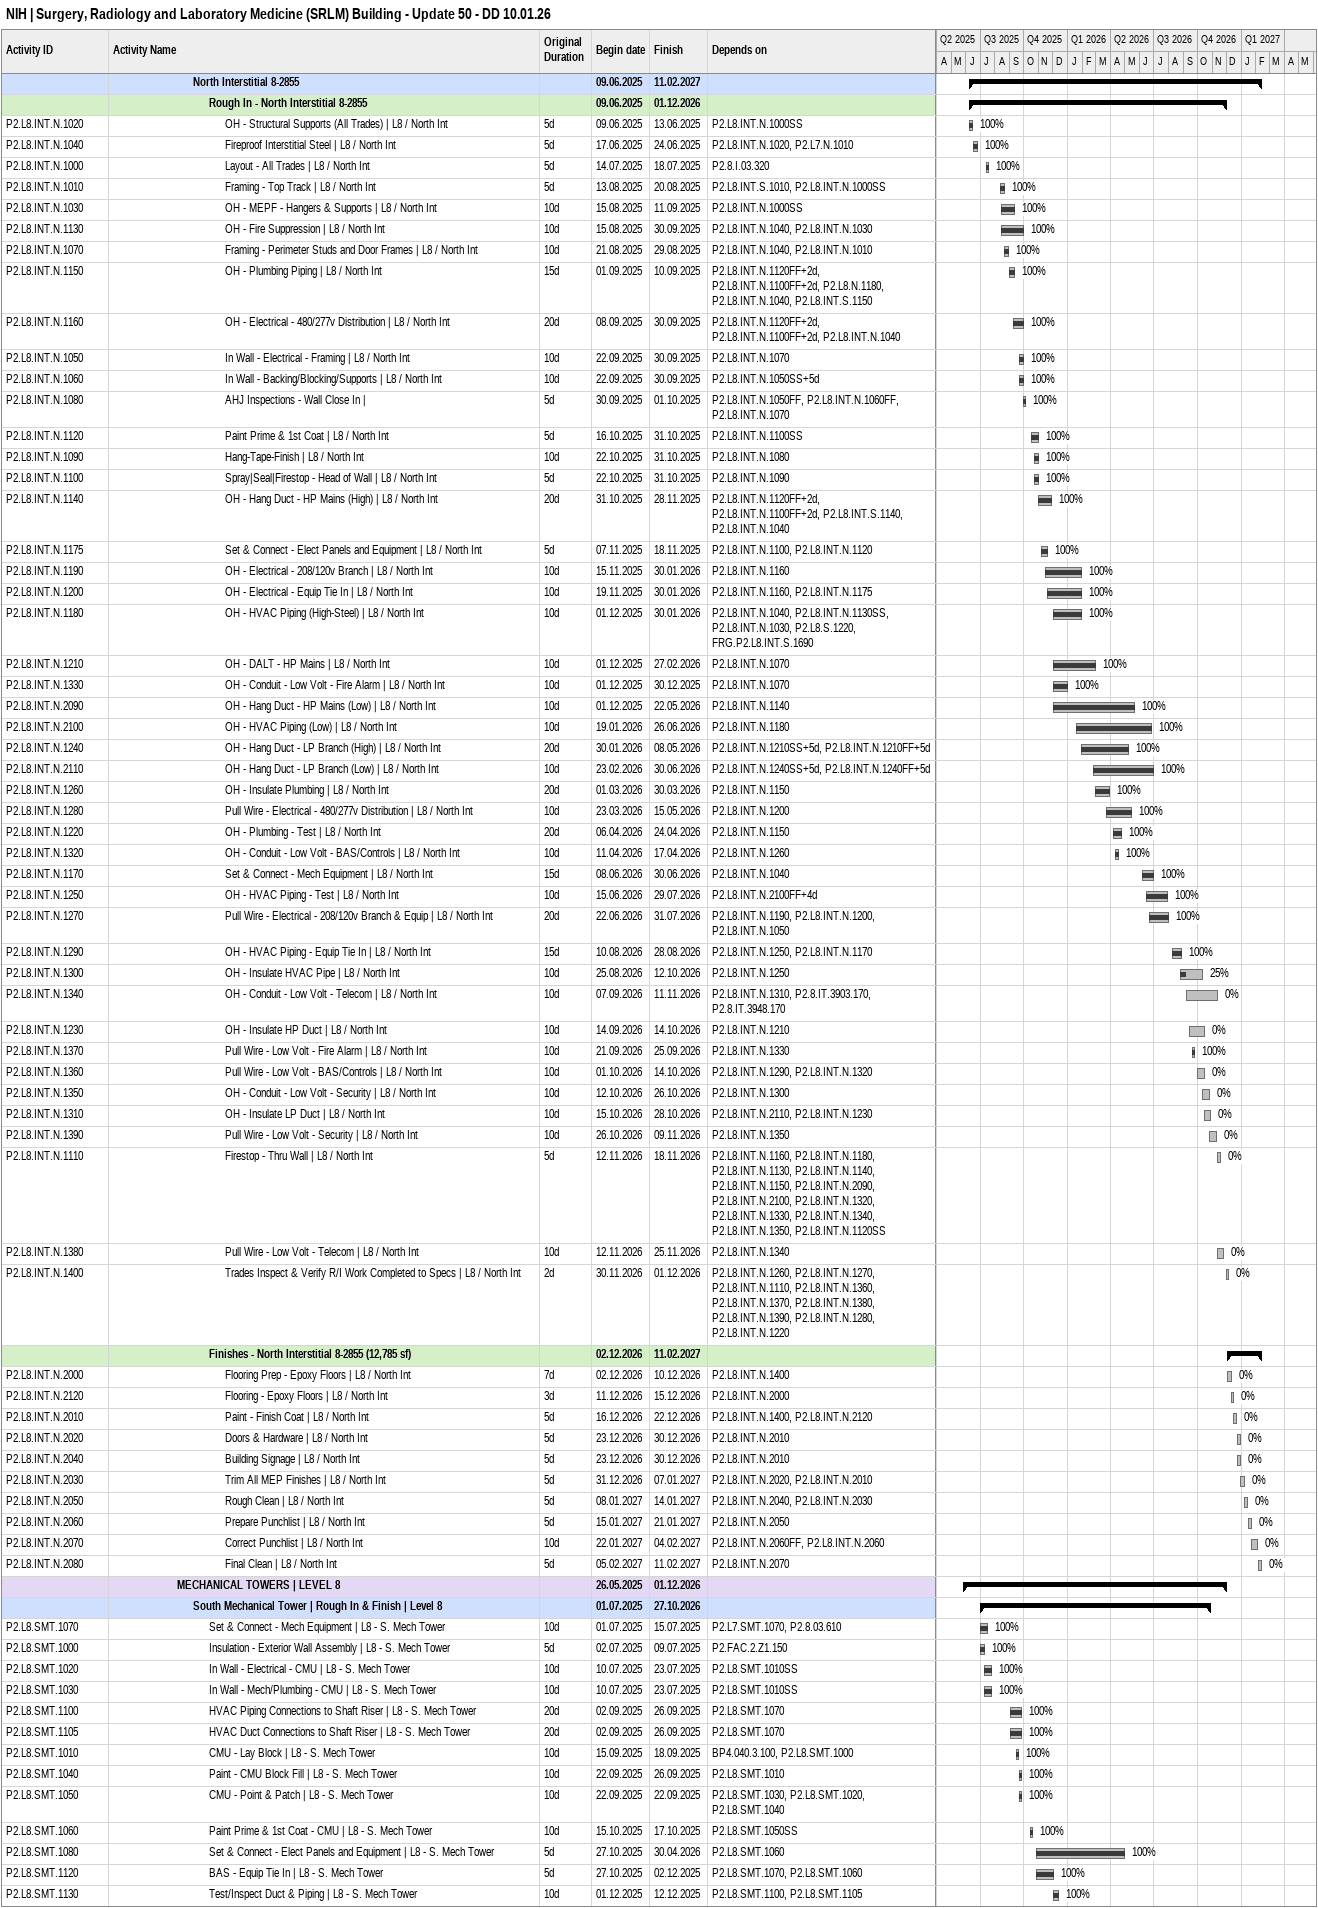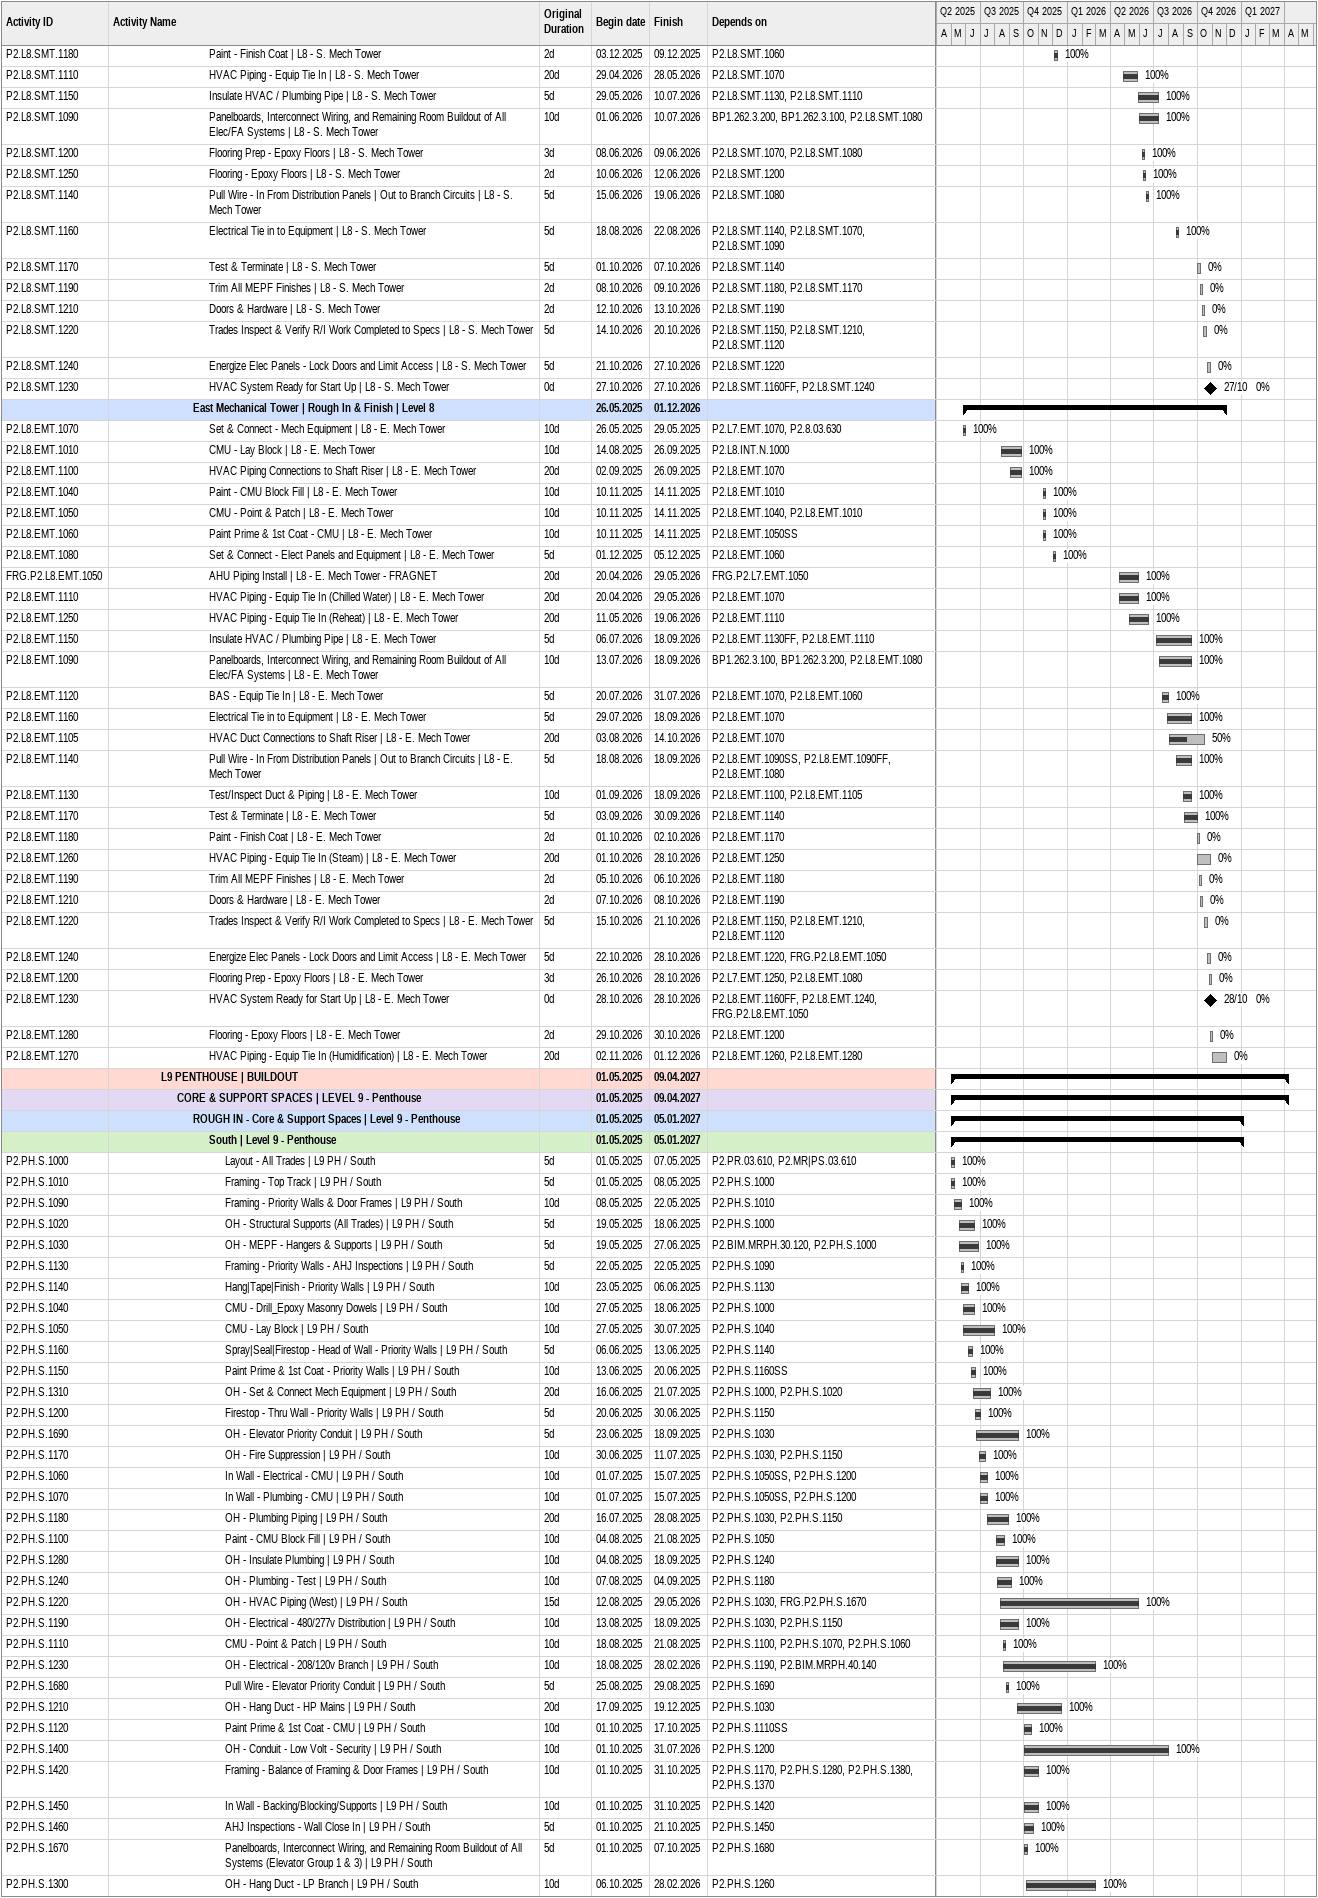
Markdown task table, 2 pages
NIH | Surgery, Radiology and Laboratory Medicine (SRLM) Building - Update 50 - DD 10.01.26

| ID | Level | Task | Original duration | Start | Finish | Predecessors | % complete |
|---|---|---|---|---|---|---|---|
|  | 6 | **North Interstitial 8-2855** |  | 2025-06-09 | 2027-02-11 |  |  |
|  | 7 | **Rough In - North Interstitial 8-2855** |  | 2025-06-09 | 2026-12-01 |  |  |
| P2.L8.INT.N.1020 | 8 | OH - Structural Supports (All Trades) \| L8 / North Int | 5d | 2025-06-09 | 2025-06-13 | P2.L8.INT.N.1000SS | 100 |
| P2.L8.INT.N.1040 | 8 | Fireproof Interstitial Steel \| L8 / North Int | 5d | 2025-06-17 | 2025-06-24 | P2.L8.INT.N.1020, P2.L7.N.1010 | 100 |
| P2.L8.INT.N.1000 | 8 | Layout - All Trades \| L8 / North Int | 5d | 2025-07-14 | 2025-07-18 | P2.8.I.03.320 | 100 |
| P2.L8.INT.N.1010 | 8 | Framing - Top Track \| L8 / North Int | 5d | 2025-08-13 | 2025-08-20 | P2.L8.INT.S.1010, P2.L8.INT.N.1000SS | 100 |
| P2.L8.INT.N.1030 | 8 | OH - MEPF - Hangers & Supports \| L8 / North Int | 10d | 2025-08-15 | 2025-09-11 | P2.L8.INT.N.1000SS | 100 |
| P2.L8.INT.N.1130 | 8 | OH - Fire Suppression \| L8 / North Int | 10d | 2025-08-15 | 2025-09-30 | P2.L8.INT.N.1040, P2.L8.INT.N.1030 | 100 |
| P2.L8.INT.N.1070 | 8 | Framing - Perimeter Studs and Door Frames \| L8 / North Int | 10d | 2025-08-21 | 2025-08-29 | P2.L8.INT.N.1040, P2.L8.INT.N.1010 | 100 |
| P2.L8.INT.N.1150 | 8 | OH - Plumbing Piping \| L8 / North Int | 15d | 2025-09-01 | 2025-09-10 | P2.L8.INT.N.1120FF+2d, P2.L8.INT.N.1100FF+2d, P2.L8.N.1180, P2.L8.INT.N.1040, P2.L8.INT.S.1150 | 100 |
| P2.L8.INT.N.1160 | 8 | OH - Electrical - 480/277v Distribution \| L8 / North Int | 20d | 2025-09-08 | 2025-09-30 | P2.L8.INT.N.1120FF+2d, P2.L8.INT.N.1100FF+2d, P2.L8.INT.N.1040 | 100 |
| P2.L8.INT.N.1050 | 8 | In Wall - Electrical - Framing \| L8 / North Int | 10d | 2025-09-22 | 2025-09-30 | P2.L8.INT.N.1070 | 100 |
| P2.L8.INT.N.1060 | 8 | In Wall - Backing/Blocking/Supports \| L8 / North Int | 10d | 2025-09-22 | 2025-09-30 | P2.L8.INT.N.1050SS+5d | 100 |
| P2.L8.INT.N.1080 | 8 | AHJ Inspections - Wall Close In \| | 5d | 2025-09-30 | 2025-10-01 | P2.L8.INT.N.1050FF, P2.L8.INT.N.1060FF, P2.L8.INT.N.1070 | 100 |
| P2.L8.INT.N.1120 | 8 | Paint Prime & 1st Coat \| L8 / North Int | 5d | 2025-10-16 | 2025-10-31 | P2.L8.INT.N.1100SS | 100 |
| P2.L8.INT.N.1090 | 8 | Hang-Tape-Finish \| L8 / North Int | 10d | 2025-10-22 | 2025-10-31 | P2.L8.INT.N.1080 | 100 |
| P2.L8.INT.N.1100 | 8 | Spray\|Seal\|Firestop - Head of Wall \| L8 / North Int | 5d | 2025-10-22 | 2025-10-31 | P2.L8.INT.N.1090 | 100 |
| P2.L8.INT.N.1140 | 8 | OH - Hang Duct - HP Mains (High) \| L8 / North Int | 20d | 2025-10-31 | 2025-11-28 | P2.L8.INT.N.1120FF+2d, P2.L8.INT.N.1100FF+2d, P2.L8.INT.S.1140, P2.L8.INT.N.1040 | 100 |
| P2.L8.INT.N.1175 | 8 | Set & Connect - Elect Panels and Equipment \| L8 / North Int | 5d | 2025-11-07 | 2025-11-18 | P2.L8.INT.N.1100, P2.L8.INT.N.1120 | 100 |
| P2.L8.INT.N.1190 | 8 | OH - Electrical - 208/120v Branch \| L8 / North Int | 10d | 2025-11-15 | 2026-01-30 | P2.L8.INT.N.1160 | 100 |
| P2.L8.INT.N.1200 | 8 | OH - Electrical - Equip Tie In \| L8 / North Int | 10d | 2025-11-19 | 2026-01-30 | P2.L8.INT.N.1160, P2.L8.INT.N.1175 | 100 |
| P2.L8.INT.N.1180 | 8 | OH - HVAC Piping (High-Steel) \| L8 / North Int | 10d | 2025-12-01 | 2026-01-30 | P2.L8.INT.N.1040, P2.L8.INT.N.1130SS, P2.L8.INT.N.1030, P2.L8.S.1220, FRG.P2.L8.INT.S.1690 | 100 |
| P2.L8.INT.N.1210 | 8 | OH - DALT - HP Mains \| L8 / North Int | 10d | 2025-12-01 | 2026-02-27 | P2.L8.INT.N.1070 | 100 |
| P2.L8.INT.N.1330 | 8 | OH - Conduit - Low Volt - Fire Alarm \| L8 / North Int | 10d | 2025-12-01 | 2025-12-30 | P2.L8.INT.N.1070 | 100 |
| P2.L8.INT.N.2090 | 8 | OH - Hang Duct - HP Mains (Low) \| L8 / North Int | 10d | 2025-12-01 | 2026-05-22 | P2.L8.INT.N.1140 | 100 |
| P2.L8.INT.N.2100 | 8 | OH - HVAC Piping (Low) \| L8 / North Int | 10d | 2026-01-19 | 2026-06-26 | P2.L8.INT.N.1180 | 100 |
| P2.L8.INT.N.1240 | 8 | OH - Hang Duct - LP Branch (High) \| L8 / North Int | 20d | 2026-01-30 | 2026-05-08 | P2.L8.INT.N.1210SS+5d, P2.L8.INT.N.1210FF+5d | 100 |
| P2.L8.INT.N.2110 | 8 | OH - Hang Duct - LP Branch (Low) \| L8 / North Int | 10d | 2026-02-23 | 2026-06-30 | P2.L8.INT.N.1240SS+5d, P2.L8.INT.N.1240FF+5d | 100 |
| P2.L8.INT.N.1260 | 8 | OH - Insulate Plumbing \| L8 / North Int | 20d | 2026-03-01 | 2026-03-30 | P2.L8.INT.N.1150 | 100 |
| P2.L8.INT.N.1280 | 8 | Pull Wire - Electrical - 480/277v Distribution \| L8 / North Int | 10d | 2026-03-23 | 2026-05-15 | P2.L8.INT.N.1200 | 100 |
| P2.L8.INT.N.1220 | 8 | OH - Plumbing - Test \| L8 / North Int | 20d | 2026-04-06 | 2026-04-24 | P2.L8.INT.N.1150 | 100 |
| P2.L8.INT.N.1320 | 8 | OH - Conduit - Low Volt - BAS/Controls \| L8 / North Int | 10d | 2026-04-11 | 2026-04-17 | P2.L8.INT.N.1260 | 100 |
| P2.L8.INT.N.1170 | 8 | Set & Connect - Mech Equipment \| L8 / North Int | 15d | 2026-06-08 | 2026-06-30 | P2.L8.INT.N.1040 | 100 |
| P2.L8.INT.N.1250 | 8 | OH - HVAC Piping - Test \| L8 / North Int | 10d | 2026-06-15 | 2026-07-29 | P2.L8.INT.N.2100FF+4d | 100 |
| P2.L8.INT.N.1270 | 8 | Pull Wire - Electrical - 208/120v Branch & Equip \| L8 / North Int | 20d | 2026-06-22 | 2026-07-31 | P2.L8.INT.N.1190, P2.L8.INT.N.1200, P2.L8.INT.N.1050 | 100 |
| P2.L8.INT.N.1290 | 8 | OH - HVAC Piping - Equip Tie In \| L8 / North Int | 15d | 2026-08-10 | 2026-08-28 | P2.L8.INT.N.1250, P2.L8.INT.N.1170 | 100 |
| P2.L8.INT.N.1300 | 8 | OH - Insulate HVAC Pipe \| L8 / North Int | 10d | 2026-08-25 | 2026-10-12 | P2.L8.INT.N.1250 | 25 |
| P2.L8.INT.N.1340 | 8 | OH - Conduit - Low Volt - Telecom \| L8 / North Int | 10d | 2026-09-07 | 2026-11-11 | P2.L8.INT.N.1310, P2.8.IT.3903.170, P2.8.IT.3948.170 | 0 |
| P2.L8.INT.N.1230 | 8 | OH - Insulate HP Duct \| L8 / North Int | 10d | 2026-09-14 | 2026-10-14 | P2.L8.INT.N.1210 | 0 |
| P2.L8.INT.N.1370 | 8 | Pull Wire - Low Volt - Fire Alarm \| L8 / North Int | 10d | 2026-09-21 | 2026-09-25 | P2.L8.INT.N.1330 | 100 |
| P2.L8.INT.N.1360 | 8 | Pull Wire - Low Volt - BAS/Controls \| L8 / North Int | 10d | 2026-10-01 | 2026-10-14 | P2.L8.INT.N.1290, P2.L8.INT.N.1320 | 0 |
| P2.L8.INT.N.1350 | 8 | OH - Conduit - Low Volt - Security \| L8 / North Int | 10d | 2026-10-12 | 2026-10-26 | P2.L8.INT.N.1300 | 0 |
| P2.L8.INT.N.1310 | 8 | OH - Insulate LP Duct \| L8 / North Int | 10d | 2026-10-15 | 2026-10-28 | P2.L8.INT.N.2110, P2.L8.INT.N.1230 | 0 |
| P2.L8.INT.N.1390 | 8 | Pull Wire - Low Volt - Security \| L8 / North Int | 10d | 2026-10-26 | 2026-11-09 | P2.L8.INT.N.1350 | 0 |
| P2.L8.INT.N.1110 | 8 | Firestop - Thru Wall \| L8 / North Int | 5d | 2026-11-12 | 2026-11-18 | P2.L8.INT.N.1160, P2.L8.INT.N.1180, P2.L8.INT.N.1130, P2.L8.INT.N.1140, P2.L8.INT.N.1150, P2.L8.INT.N.2090, P2.L8.INT.N.2100, P2.L8.INT.N.1320, P2.L8.INT.N.1330, P2.L8.INT.N.1340, P2.L8.INT.N.1350, P2.L8.INT.N.1120SS | 0 |
| P2.L8.INT.N.1380 | 8 | Pull Wire - Low Volt - Telecom \| L8 / North Int | 10d | 2026-11-12 | 2026-11-25 | P2.L8.INT.N.1340 | 0 |
| P2.L8.INT.N.1400 | 8 | Trades Inspect & Verify R/I Work Completed to Specs \| L8 / North Int | 2d | 2026-11-30 | 2026-12-01 | P2.L8.INT.N.1260, P2.L8.INT.N.1270, P2.L8.INT.N.1110, P2.L8.INT.N.1360, P2.L8.INT.N.1370, P2.L8.INT.N.1380, P2.L8.INT.N.1390, P2.L8.INT.N.1280, P2.L8.INT.N.1220 | 0 |
|  | 7 | **Finishes - North Interstitial 8-2855 (12,785 sf)** |  | 2026-12-02 | 2027-02-11 |  |  |
| P2.L8.INT.N.2000 | 8 | Flooring Prep - Epoxy Floors \| L8 / North Int | 7d | 2026-12-02 | 2026-12-10 | P2.L8.INT.N.1400 | 0 |
| P2.L8.INT.N.2120 | 8 | Flooring - Epoxy Floors \| L8 / North Int | 3d | 2026-12-11 | 2026-12-15 | P2.L8.INT.N.2000 | 0 |
| P2.L8.INT.N.2010 | 8 | Paint - Finish Coat \| L8 / North Int | 5d | 2026-12-16 | 2026-12-22 | P2.L8.INT.N.1400, P2.L8.INT.N.2120 | 0 |
| P2.L8.INT.N.2020 | 8 | Doors & Hardware \| L8 / North Int | 5d | 2026-12-23 | 2026-12-30 | P2.L8.INT.N.2010 | 0 |
| P2.L8.INT.N.2040 | 8 | Building Signage \| L8 / North Int | 5d | 2026-12-23 | 2026-12-30 | P2.L8.INT.N.2010 | 0 |
| P2.L8.INT.N.2030 | 8 | Trim All MEP Finishes \| L8 / North Int | 5d | 2026-12-31 | 2027-01-07 | P2.L8.INT.N.2020, P2.L8.INT.N.2010 | 0 |
| P2.L8.INT.N.2050 | 8 | Rough Clean \| L8 / North Int | 5d | 2027-01-08 | 2027-01-14 | P2.L8.INT.N.2040, P2.L8.INT.N.2030 | 0 |
| P2.L8.INT.N.2060 | 8 | Prepare Punchlist \| L8 / North Int | 5d | 2027-01-15 | 2027-01-21 | P2.L8.INT.N.2050 | 0 |
| P2.L8.INT.N.2070 | 8 | Correct Punchlist \| L8 / North Int | 10d | 2027-01-22 | 2027-02-04 | P2.L8.INT.N.2060FF, P2.L8.INT.N.2060 | 0 |
| P2.L8.INT.N.2080 | 8 | Final Clean \| L8 / North Int | 5d | 2027-02-05 | 2027-02-11 | P2.L8.INT.N.2070 | 0 |
|  | 5 | **MECHANICAL TOWERS \| LEVEL 8** |  | 2025-05-26 | 2026-12-01 |  |  |
|  | 6 | **South Mechanical Tower \| Rough In & Finish \| Level 8** |  | 2025-07-01 | 2026-10-27 |  |  |
| P2.L8.SMT.1070 | 7 | Set & Connect - Mech Equipment \| L8 - S. Mech Tower | 10d | 2025-07-01 | 2025-07-15 | P2.L7.SMT.1070, P2.8.03.610 | 100 |
| P2.L8.SMT.1000 | 7 | Insulation - Exterior Wall Assembly \| L8 - S. Mech Tower | 5d | 2025-07-02 | 2025-07-09 | P2.FAC.2.Z1.150 | 100 |
| P2.L8.SMT.1020 | 7 | In Wall - Electrical - CMU \| L8 - S. Mech Tower | 10d | 2025-07-10 | 2025-07-23 | P2.L8.SMT.1010SS | 100 |
| P2.L8.SMT.1030 | 7 | In Wall - Mech/Plumbing - CMU \| L8 - S. Mech Tower | 10d | 2025-07-10 | 2025-07-23 | P2.L8.SMT.1010SS | 100 |
| P2.L8.SMT.1100 | 7 | HVAC Piping Connections to Shaft Riser \| L8 - S. Mech Tower | 20d | 2025-09-02 | 2025-09-26 | P2.L8.SMT.1070 | 100 |
| P2.L8.SMT.1105 | 7 | HVAC Duct Connections to Shaft Riser \| L8 - S. Mech Tower | 20d | 2025-09-02 | 2025-09-26 | P2.L8.SMT.1070 | 100 |
| P2.L8.SMT.1010 | 7 | CMU - Lay Block \| L8 - S. Mech Tower | 10d | 2025-09-15 | 2025-09-18 | BP4.040.3.100, P2.L8.SMT.1000 | 100 |
| P2.L8.SMT.1040 | 7 | Paint - CMU Block Fill \| L8 - S. Mech Tower | 10d | 2025-09-22 | 2025-09-26 | P2.L8.SMT.1010 | 100 |
| P2.L8.SMT.1050 | 7 | CMU - Point & Patch \| L8 - S. Mech Tower | 10d | 2025-09-22 | 2025-09-22 | P2.L8.SMT.1030, P2.L8.SMT.1020, P2.L8.SMT.1040 | 100 |
| P2.L8.SMT.1060 | 7 | Paint Prime & 1st Coat - CMU \| L8 - S. Mech Tower | 10d | 2025-10-15 | 2025-10-17 | P2.L8.SMT.1050SS | 100 |
| P2.L8.SMT.1080 | 7 | Set & Connect - Elect Panels and Equipment \| L8 - S. Mech Tower | 5d | 2025-10-27 | 2026-04-30 | P2.L8.SMT.1060 | 100 |
| P2.L8.SMT.1120 | 7 | BAS - Equip Tie In \| L8 - S. Mech Tower | 5d | 2025-10-27 | 2025-12-02 | P2.L8.SMT.1070, P2.L8.SMT.1060 | 100 |
| P2.L8.SMT.1130 | 7 | Test/Inspect Duct & Piping \| L8 - S. Mech Tower | 10d | 2025-12-01 | 2025-12-12 | P2.L8.SMT.1100, P2.L8.SMT.1105 | 100 |
| P2.L8.SMT.1180 | 7 | Paint - Finish Coat \| L8 - S. Mech Tower | 2d | 2025-12-03 | 2025-12-09 | P2.L8.SMT.1060 | 100 |
| P2.L8.SMT.1110 | 7 | HVAC Piping - Equip Tie In \| L8 - S. Mech Tower | 20d | 2026-04-29 | 2026-05-28 | P2.L8.SMT.1070 | 100 |
| P2.L8.SMT.1150 | 7 | Insulate HVAC / Plumbing Pipe \| L8 - S. Mech Tower | 5d | 2026-05-29 | 2026-07-10 | P2.L8.SMT.1130, P2.L8.SMT.1110 | 100 |
| P2.L8.SMT.1090 | 7 | Panelboards, Interconnect Wiring, and Remaining Room Buildout of All Elec/FA Systems \| L8 - S. Mech Tower | 10d | 2026-06-01 | 2026-07-10 | BP1.262.3.200, BP1.262.3.100, P2.L8.SMT.1080 | 100 |
| P2.L8.SMT.1200 | 7 | Flooring Prep - Epoxy Floors \| L8 - S. Mech Tower | 3d | 2026-06-08 | 2026-06-09 | P2.L8.SMT.1070, P2.L8.SMT.1080 | 100 |
| P2.L8.SMT.1250 | 7 | Flooring - Epoxy Floors \| L8 - S. Mech Tower | 2d | 2026-06-10 | 2026-06-12 | P2.L8.SMT.1200 | 100 |
| P2.L8.SMT.1140 | 7 | Pull Wire - In From Distribution Panels \| Out to Branch Circuits \| L8 - S. Mech Tower | 5d | 2026-06-15 | 2026-06-19 | P2.L8.SMT.1080 | 100 |
| P2.L8.SMT.1160 | 7 | Electrical Tie in to Equipment \| L8 - S. Mech Tower | 5d | 2026-08-18 | 2026-08-22 | P2.L8.SMT.1140, P2.L8.SMT.1070, P2.L8.SMT.1090 | 100 |
| P2.L8.SMT.1170 | 7 | Test & Terminate \| L8 - S. Mech Tower | 5d | 2026-10-01 | 2026-10-07 | P2.L8.SMT.1140 | 0 |
| P2.L8.SMT.1190 | 7 | Trim All MEPF Finishes \| L8 - S. Mech Tower | 2d | 2026-10-08 | 2026-10-09 | P2.L8.SMT.1180, P2.L8.SMT.1170 | 0 |
| P2.L8.SMT.1210 | 7 | Doors & Hardware \| L8 - S. Mech Tower | 2d | 2026-10-12 | 2026-10-13 | P2.L8.SMT.1190 | 0 |
| P2.L8.SMT.1220 | 7 | Trades Inspect & Verify R/I Work Completed to Specs \| L8 - S. Mech Tower | 5d | 2026-10-14 | 2026-10-20 | P2.L8.SMT.1150, P2.L8.SMT.1210, P2.L8.SMT.1120 | 0 |
| P2.L8.SMT.1240 | 7 | Energize Elec Panels - Lock Doors and Limit Access \| L8 - S. Mech Tower | 5d | 2026-10-21 | 2026-10-27 | P2.L8.SMT.1220 | 0 |
| P2.L8.SMT.1230 | 7 | HVAC System Ready for Start Up \| L8 - S. Mech Tower | 0d | 2026-10-27 | 2026-10-27 | P2.L8.SMT.1160FF, P2.L8.SMT.1240 | 0 |
|  | 6 | **East Mechanical Tower \| Rough In & Finish \| Level 8** |  | 2025-05-26 | 2026-12-01 |  |  |
| P2.L8.EMT.1070 | 7 | Set & Connect - Mech Equipment \| L8 - E. Mech Tower | 10d | 2025-05-26 | 2025-05-29 | P2.L7.EMT.1070, P2.8.03.630 | 100 |
| P2.L8.EMT.1010 | 7 | CMU - Lay Block \| L8 - E. Mech Tower | 10d | 2025-08-14 | 2025-09-26 | P2.L8.INT.N.1000 | 100 |
| P2.L8.EMT.1100 | 7 | HVAC Piping Connections to Shaft Riser \| L8 - E. Mech Tower | 20d | 2025-09-02 | 2025-09-26 | P2.L8.EMT.1070 | 100 |
| P2.L8.EMT.1040 | 7 | Paint - CMU Block Fill \| L8 - E. Mech Tower | 10d | 2025-11-10 | 2025-11-14 | P2.L8.EMT.1010 | 100 |
| P2.L8.EMT.1050 | 7 | CMU - Point & Patch \| L8 - E. Mech Tower | 10d | 2025-11-10 | 2025-11-14 | P2.L8.EMT.1040, P2.L8.EMT.1010 | 100 |
| P2.L8.EMT.1060 | 7 | Paint Prime & 1st Coat - CMU \| L8 - E. Mech Tower | 10d | 2025-11-10 | 2025-11-14 | P2.L8.EMT.1050SS | 100 |
| P2.L8.EMT.1080 | 7 | Set & Connect - Elect Panels and Equipment \| L8 - E. Mech Tower | 5d | 2025-12-01 | 2025-12-05 | P2.L8.EMT.1060 | 100 |
| FRG.P2.L8.EMT.1050 | 7 | AHU Piping Install \| L8 - E. Mech Tower - FRAGNET | 20d | 2026-04-20 | 2026-05-29 | FRG.P2.L7.EMT.1050 | 100 |
| P2.L8.EMT.1110 | 7 | HVAC Piping - Equip Tie In (Chilled Water) \| L8 - E. Mech Tower | 20d | 2026-04-20 | 2026-05-29 | P2.L8.EMT.1070 | 100 |
| P2.L8.EMT.1250 | 7 | HVAC Piping - Equip Tie In (Reheat) \| L8 - E. Mech Tower | 20d | 2026-05-11 | 2026-06-19 | P2.L8.EMT.1110 | 100 |
| P2.L8.EMT.1150 | 7 | Insulate HVAC / Plumbing Pipe \| L8 - E. Mech Tower | 5d | 2026-07-06 | 2026-09-18 | P2.L8.EMT.1130FF, P2.L8.EMT.1110 | 100 |
| P2.L8.EMT.1090 | 7 | Panelboards, Interconnect Wiring, and Remaining Room Buildout of All Elec/FA Systems \| L8 - E. Mech Tower | 10d | 2026-07-13 | 2026-09-18 | BP1.262.3.100, BP1.262.3.200, P2.L8.EMT.1080 | 100 |
| P2.L8.EMT.1120 | 7 | BAS - Equip Tie In \| L8 - E. Mech Tower | 5d | 2026-07-20 | 2026-07-31 | P2.L8.EMT.1070, P2.L8.EMT.1060 | 100 |
| P2.L8.EMT.1160 | 7 | Electrical Tie in to Equipment \| L8 - E. Mech Tower | 5d | 2026-07-29 | 2026-09-18 | P2.L8.EMT.1070 | 100 |
| P2.L8.EMT.1105 | 7 | HVAC Duct Connections to Shaft Riser \| L8 - E. Mech Tower | 20d | 2026-08-03 | 2026-10-14 | P2.L8.EMT.1070 | 50 |
| P2.L8.EMT.1140 | 7 | Pull Wire - In From Distribution Panels \| Out to Branch Circuits \| L8 - E. Mech Tower | 5d | 2026-08-18 | 2026-09-18 | P2.L8.EMT.1090SS, P2.L8.EMT.1090FF, P2.L8.EMT.1080 | 100 |
| P2.L8.EMT.1130 | 7 | Test/Inspect Duct & Piping \| L8 - E. Mech Tower | 10d | 2026-09-01 | 2026-09-18 | P2.L8.EMT.1100, P2.L8.EMT.1105 | 100 |
| P2.L8.EMT.1170 | 7 | Test & Terminate \| L8 - E. Mech Tower | 5d | 2026-09-03 | 2026-09-30 | P2.L8.EMT.1140 | 100 |
| P2.L8.EMT.1180 | 7 | Paint - Finish Coat \| L8 - E. Mech Tower | 2d | 2026-10-01 | 2026-10-02 | P2.L8.EMT.1170 | 0 |
| P2.L8.EMT.1260 | 7 | HVAC Piping - Equip Tie In (Steam) \| L8 - E. Mech Tower | 20d | 2026-10-01 | 2026-10-28 | P2.L8.EMT.1250 | 0 |
| P2.L8.EMT.1190 | 7 | Trim All MEPF Finishes \| L8 - E. Mech Tower | 2d | 2026-10-05 | 2026-10-06 | P2.L8.EMT.1180 | 0 |
| P2.L8.EMT.1210 | 7 | Doors & Hardware \| L8 - E. Mech Tower | 2d | 2026-10-07 | 2026-10-08 | P2.L8.EMT.1190 | 0 |
| P2.L8.EMT.1220 | 7 | Trades Inspect & Verify R/I Work Completed to Specs \| L8 - E. Mech Tower | 5d | 2026-10-15 | 2026-10-21 | P2.L8.EMT.1150, P2.L8.EMT.1210, P2.L8.EMT.1120 | 0 |
| P2.L8.EMT.1240 | 7 | Energize Elec Panels - Lock Doors and Limit Access \| L8 - E. Mech Tower | 5d | 2026-10-22 | 2026-10-28 | P2.L8.EMT.1220, FRG.P2.L8.EMT.1050 | 0 |
| P2.L8.EMT.1200 | 7 | Flooring Prep - Epoxy Floors \| L8 - E. Mech Tower | 3d | 2026-10-26 | 2026-10-28 | P2.L7.EMT.1250, P2.L8.EMT.1080 | 0 |
| P2.L8.EMT.1230 | 7 | HVAC System Ready for Start Up \| L8 - E. Mech Tower | 0d | 2026-10-28 | 2026-10-28 | P2.L8.EMT.1160FF, P2.L8.EMT.1240, FRG.P2.L8.EMT.1050 | 0 |
| P2.L8.EMT.1280 | 7 | Flooring - Epoxy Floors \| L8 - E. Mech Tower | 2d | 2026-10-29 | 2026-10-30 | P2.L8.EMT.1200 | 0 |
| P2.L8.EMT.1270 | 7 | HVAC Piping - Equip Tie In (Humidification) \| L8 - E. Mech Tower | 20d | 2026-11-02 | 2026-12-01 | P2.L8.EMT.1260, P2.L8.EMT.1280 | 0 |
|  | 4 | **L9 PENTHOUSE \| BUILDOUT** |  | 2025-05-01 | 2027-04-09 |  |  |
|  | 5 | **CORE & SUPPORT SPACES \| LEVEL 9 - Penthouse** |  | 2025-05-01 | 2027-04-09 |  |  |
|  | 6 | **ROUGH IN - Core & Support Spaces \| Level 9 - Penthouse** |  | 2025-05-01 | 2027-01-05 |  |  |
|  | 7 | **South \| Level 9 - Penthouse** |  | 2025-05-01 | 2027-01-05 |  |  |
| P2.PH.S.1000 | 8 | Layout - All Trades \| L9 PH / South | 5d | 2025-05-01 | 2025-05-07 | P2.PR.03.610, P2.MR\|PS.03.610 | 100 |
| P2.PH.S.1010 | 8 | Framing - Top Track \| L9 PH / South | 5d | 2025-05-01 | 2025-05-08 | P2.PH.S.1000 | 100 |
| P2.PH.S.1090 | 8 | Framing - Priority Walls & Door Frames \| L9 PH / South | 10d | 2025-05-08 | 2025-05-22 | P2.PH.S.1010 | 100 |
| P2.PH.S.1020 | 8 | OH - Structural Supports (All Trades) \| L9 PH / South | 5d | 2025-05-19 | 2025-06-18 | P2.PH.S.1000 | 100 |
| P2.PH.S.1030 | 8 | OH - MEPF - Hangers & Supports \| L9 PH / South | 5d | 2025-05-19 | 2025-06-27 | P2.BIM.MRPH.30.120, P2.PH.S.1000 | 100 |
| P2.PH.S.1130 | 8 | Framing - Priority Walls - AHJ Inspections \| L9 PH / South | 5d | 2025-05-22 | 2025-05-22 | P2.PH.S.1090 | 100 |
| P2.PH.S.1140 | 8 | Hang\|Tape\|Finish - Priority Walls \| L9 PH / South | 10d | 2025-05-23 | 2025-06-06 | P2.PH.S.1130 | 100 |
| P2.PH.S.1040 | 8 | CMU - Drill_Epoxy Masonry Dowels \| L9 PH / South | 10d | 2025-05-27 | 2025-06-18 | P2.PH.S.1000 | 100 |
| P2.PH.S.1050 | 8 | CMU - Lay Block \| L9 PH / South | 10d | 2025-05-27 | 2025-07-30 | P2.PH.S.1040 | 100 |
| P2.PH.S.1160 | 8 | Spray\|Seal\|Firestop - Head of Wall - Priority Walls \| L9 PH / South | 5d | 2025-06-06 | 2025-06-13 | P2.PH.S.1140 | 100 |
| P2.PH.S.1150 | 8 | Paint Prime & 1st Coat - Priority Walls \| L9 PH / South | 10d | 2025-06-13 | 2025-06-20 | P2.PH.S.1160SS | 100 |
| P2.PH.S.1310 | 8 | OH - Set & Connect Mech Equipment \| L9 PH / South | 20d | 2025-06-16 | 2025-07-21 | P2.PH.S.1000, P2.PH.S.1020 | 100 |
| P2.PH.S.1200 | 8 | Firestop - Thru Wall - Priority Walls \| L9 PH / South | 5d | 2025-06-20 | 2025-06-30 | P2.PH.S.1150 | 100 |
| P2.PH.S.1690 | 8 | OH - Elevator Priority Conduit \| L9 PH / South | 5d | 2025-06-23 | 2025-09-18 | P2.PH.S.1030 | 100 |
| P2.PH.S.1170 | 8 | OH - Fire Suppression \| L9 PH / South | 10d | 2025-06-30 | 2025-07-11 | P2.PH.S.1030, P2.PH.S.1150 | 100 |
| P2.PH.S.1060 | 8 | In Wall - Electrical - CMU \| L9 PH / South | 10d | 2025-07-01 | 2025-07-15 | P2.PH.S.1050SS, P2.PH.S.1200 | 100 |
| P2.PH.S.1070 | 8 | In Wall - Plumbing - CMU \| L9 PH / South | 10d | 2025-07-01 | 2025-07-15 | P2.PH.S.1050SS, P2.PH.S.1200 | 100 |
| P2.PH.S.1180 | 8 | OH - Plumbing Piping \| L9 PH / South | 20d | 2025-07-16 | 2025-08-28 | P2.PH.S.1030, P2.PH.S.1150 | 100 |
| P2.PH.S.1100 | 8 | Paint - CMU Block Fill \| L9 PH / South | 10d | 2025-08-04 | 2025-08-21 | P2.PH.S.1050 | 100 |
| P2.PH.S.1280 | 8 | OH - Insulate Plumbing \| L9 PH / South | 10d | 2025-08-04 | 2025-09-18 | P2.PH.S.1240 | 100 |
| P2.PH.S.1240 | 8 | OH - Plumbing - Test \| L9 PH / South | 10d | 2025-08-07 | 2025-09-04 | P2.PH.S.1180 | 100 |
| P2.PH.S.1220 | 8 | OH - HVAC Piping (West) \| L9 PH / South | 15d | 2025-08-12 | 2026-05-29 | P2.PH.S.1030, FRG.P2.PH.S.1670 | 100 |
| P2.PH.S.1190 | 8 | OH - Electrical - 480/277v Distribution \| L9 PH / South | 10d | 2025-08-13 | 2025-09-18 | P2.PH.S.1030, P2.PH.S.1150 | 100 |
| P2.PH.S.1110 | 8 | CMU - Point & Patch \| L9 PH / South | 10d | 2025-08-18 | 2025-08-21 | P2.PH.S.1100, P2.PH.S.1070, P2.PH.S.1060 | 100 |
| P2.PH.S.1230 | 8 | OH - Electrical - 208/120v Branch \| L9 PH / South | 10d | 2025-08-18 | 2026-02-28 | P2.PH.S.1190, P2.BIM.MRPH.40.140 | 100 |
| P2.PH.S.1680 | 8 | Pull Wire - Elevator Priority Conduit \| L9 PH / South | 5d | 2025-08-25 | 2025-08-29 | P2.PH.S.1690 | 100 |
| P2.PH.S.1210 | 8 | OH - Hang Duct - HP Mains \| L9 PH / South | 20d | 2025-09-17 | 2025-12-19 | P2.PH.S.1030 | 100 |
| P2.PH.S.1120 | 8 | Paint Prime & 1st Coat - CMU \| L9 PH / South | 10d | 2025-10-01 | 2025-10-17 | P2.PH.S.1110SS | 100 |
| P2.PH.S.1400 | 8 | OH - Conduit - Low Volt - Security \| L9 PH / South | 10d | 2025-10-01 | 2026-07-31 | P2.PH.S.1200 | 100 |
| P2.PH.S.1420 | 8 | Framing - Balance of Framing & Door Frames \| L9 PH / South | 10d | 2025-10-01 | 2025-10-31 | P2.PH.S.1170, P2.PH.S.1280, P2.PH.S.1380, P2.PH.S.1370 | 100 |
| P2.PH.S.1450 | 8 | In Wall - Backing/Blocking/Supports \| L9 PH / South | 10d | 2025-10-01 | 2025-10-31 | P2.PH.S.1420 | 100 |
| P2.PH.S.1460 | 8 | AHJ Inspections - Wall Close In \| L9 PH / South | 5d | 2025-10-01 | 2025-10-21 | P2.PH.S.1450 | 100 |
| P2.PH.S.1670 | 8 | Panelboards, Interconnect Wiring, and Remaining Room Buildout of All Systems (Elevator Group 1 & 3) \| L9 PH / South | 5d | 2025-10-01 | 2025-10-07 | P2.PH.S.1680 | 100 |
| P2.PH.S.1300 | 8 | OH - Hang Duct - LP Branch \| L9 PH / South | 10d | 2025-10-06 | 2026-02-28 | P2.PH.S.1260 | 100 |
